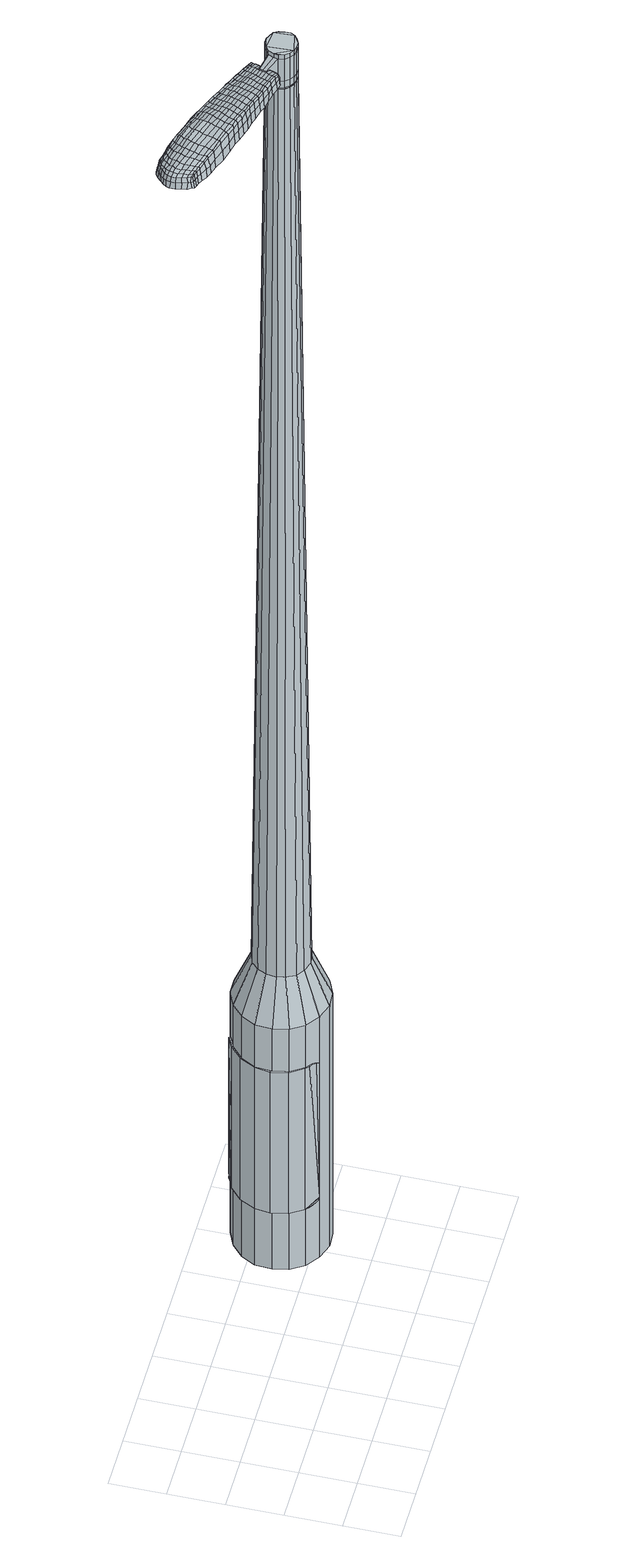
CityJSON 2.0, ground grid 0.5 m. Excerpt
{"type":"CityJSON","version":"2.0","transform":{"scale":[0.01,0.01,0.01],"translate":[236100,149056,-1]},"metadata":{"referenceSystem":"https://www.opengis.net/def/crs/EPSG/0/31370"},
"CityObjects":{
"object1":{"type":"GenericCityObject","attributes":{"cluster":41,"mean_distance_to_centroid":0.292,"new_centroid_x":236102.65,"new_centroid_y":149057.32,"mean_distance_to_camera":13.51,"H1":11.7,"H2":11.15,"Z_final":116.53,"cluster2":2,"proj_x":236104.81,"proj_y":149050.33,"id_line":53182,"bearing_l":72.79,"distance":7.31,"orientation":"left","G_obj":162.79},"geometry":[{"type":"MultiSurface","lod":"2","boundaries":[[[0,1,2,3]],[[1,4,5,2]],[[4,6,7,5]],[[6,8,9,7]],[[8,10,11,9]],[[10,12,13,11]],[[12,14,15,13]],[[14,16,17,15]],[[16,18,19,17]],[[18,20,21,19]],[[20,22,23,21]],[[22,24,25,23]],[[24,26,27,25]],[[26,28,29,27]],[[28,30,31,29]],[[30,32,33,31]],[[32,34,35,33]],[[34,0,3,35]],[[36,37,38,39]],[[38,40,41,42]],[[41,43,42]],[[42,44,45,46]],[[45,47,46]],[[46,48,49,50]],[[49,51,50]],[[42,46,50,38]],[[50,52,39,38]],[[53,36,39]],[[2,5,7,35]],[[7,9,11,15]],[[11,13,15]],[[15,17,19,23]],[[19,21,23]],[[23,25,27,31]],[[27,29,31]],[[15,23,31,7]],[[31,33,35,7]],[[3,2,35]],[[1,0,54,55]],[[0,34,56,54]],[[34,32,57,56]],[[32,30,58,57]],[[30,28,59,58]],[[28,26,60,59]],[[26,24,61,60]],[[24,22,62,61]],[[22,20,63,62]],[[20,18,64,63]],[[18,16,65,64]],[[16,14,66,65]],[[14,12,67,66]],[[12,10,68,67]],[[10,8,69,68]],[[8,6,70,69]],[[6,4,71,70]],[[4,1,55,71]],[[55,54,72,73]],[[54,56,74,72]],[[56,57,75,74]],[[57,58,76,75]],[[58,59,77,76]],[[59,60,78,77]],[[60,61,79,78]],[[61,62,80,79]],[[62,63,81,80]],[[63,64,82,81]],[[64,65,83,82]],[[65,66,84,83]],[[66,67,85,84]],[[67,68,86,85]],[[68,69,87,86]],[[69,70,88,87]],[[70,71,89,88]],[[71,55,73,89]],[[90,91,92,93]],[[94,95,91,90]],[[96,97,95,94]],[[98,99,97,96]],[[100,101,99,98]],[[102,103,101,100]],[[104,105,103,102]],[[106,107,105,104]],[[108,109,107,106]],[[110,111,109,108]],[[83,112,111,110]],[[113,114,112,83]],[[115,116,114,113]],[[86,117,116,115]],[[118,119,117,86]],[[120,121,119,118]],[[122,123,121,120]],[[93,92,123,122]],[[124,125,126,127]],[[128,124,127,129]],[[130,128,129,131]],[[132,130,131,133]],[[134,132,133,135]],[[136,134,135,137]],[[138,136,137,139]],[[140,138,139,141]],[[142,140,141,143]],[[144,142,143,145]],[[146,144,145,147]],[[148,146,147,149]],[[150,148,149,151]],[[152,150,151,153]],[[154,152,153,155]],[[156,154,155,157]],[[73,72,90,93]],[[72,74,94,90]],[[74,75,96,94]],[[75,76,98,96]],[[76,77,100,98]],[[77,78,102,100]],[[78,79,104,102]],[[79,80,106,104]],[[80,81,108,106]],[[81,82,110,108]],[[82,83,110]],[[84,113,83]],[[84,85,115,113]],[[85,86,115]],[[87,118,86]],[[87,88,120,118]],[[88,89,122,120]],[[89,73,93,122]],[[158,159,92,91]],[[159,160,123,92]],[[160,161,121,123]],[[161,162,119,121]],[[162,117,119]],[[163,116,117]],[[163,164,114,116]],[[164,112,114]],[[165,111,112]],[[165,166,109,111]],[[166,167,107,109]],[[167,168,105,107]],[[168,169,103,105]],[[169,170,101,103]],[[170,171,99,101]],[[171,172,97,99]],[[172,173,95,97]],[[173,158,91,95]],[[39,52,156,174]],[[159,158,175,157]],[[53,39,174,125]],[[158,173,126,175]],[[36,53,125,124]],[[173,172,127,126]],[[37,36,124,128]],[[172,171,129,127]],[[38,37,128,130]],[[171,170,131,129]],[[40,38,130,132]],[[170,169,133,131]],[[41,40,132,134]],[[169,168,135,133]],[[43,41,134,136]],[[168,167,137,135]],[[42,43,136,138]],[[167,166,139,137]],[[44,42,138,140]],[[166,165,141,139]],[[45,44,140,142]],[[165,112,143,141]],[[47,45,142,144]],[[112,164,145,143]],[[46,47,144,146]],[[164,163,147,145]],[[48,46,146,148]],[[163,117,149,147]],[[49,48,148,150]],[[117,162,151,149]],[[51,49,150,152]],[[162,161,153,151]],[[50,51,152,154]],[[161,160,155,153]],[[52,50,154,156]],[[160,159,157,155]],[[156,157,176,177]],[[157,175,178,176]],[[175,126,179,178]],[[126,125,180,179]],[[125,174,181,180]],[[174,156,177,181]],[[182,183,184,185]],[[186,182,185,187]],[[182,186,188,189]],[[183,182,189,190]],[[191,192,193,194]],[[195,191,194,196]],[[191,195,197,198]],[[192,191,198,199]],[[200,201,202,203]],[[204,200,203,205]],[[200,204,206,207]],[[201,200,207,208]],[[209,210,211,212]],[[213,209,212,214]],[[209,213,215,216]],[[210,209,216,217]],[[218,219,220,221]],[[222,218,221,223]],[[218,222,224,225]],[[219,218,225,226]],[[227,228,229,230]],[[231,227,230,232]],[[227,231,233,234]],[[228,227,234,235]],[[236,237,238,239]],[[228,236,239,229]],[[236,228,235,240]],[[237,236,240,241]],[[242,243,244,245]],[[237,242,245,238]],[[242,237,241,246]],[[243,242,246,247]],[[248,186,187,249]],[[243,248,249,244]],[[248,243,247,250]],[[186,248,250,188]],[[251,252,253,254]],[[255,251,254,256]],[[251,255,257,258]],[[252,251,258,259]],[[260,261,262,263]],[[252,260,263,253]],[[260,252,259,264]],[[261,260,264,265]],[[266,267,268,269]],[[261,266,269,262]],[[266,261,265,270]],[[267,266,270,271]],[[272,273,274,275]],[[267,272,275,268]],[[272,267,271,276]],[[273,272,276,277]],[[278,183,190,279]],[[273,278,279,274]],[[278,273,277,280]],[[183,278,280,184]],[[281,282,283,284]],[[285,281,284,286]],[[281,285,287,288]],[[282,281,288,289]],[[290,291,292,293]],[[282,290,293,283]],[[290,282,289,294]],[[291,290,294,295]],[[296,297,298,299]],[[291,296,299,292]],[[296,291,295,300]],[[297,296,300,301]],[[302,195,196,303]],[[297,302,303,298]],[[302,297,301,304]],[[195,302,304,197]],[[305,306,307,308]],[[309,305,308,310]],[[305,309,311,312]],[[306,305,312,313]],[[314,315,316,317]],[[306,314,317,307]],[[314,306,313,318]],[[315,314,318,319]],[[320,321,322,323]],[[315,320,323,316]],[[320,315,319,324]],[[321,320,324,325]],[[326,327,328,329]],[[321,326,329,322]],[[326,321,325,330]],[[327,326,330,331]],[[332,192,199,333]],[[327,332,333,328]],[[332,327,331,334]],[[192,332,334,193]],[[335,221,220,336]],[[337,335,336,338]],[[335,337,339,340]],[[221,335,340,223]],[[341,337,338,342]],[[343,341,342,344]],[[341,343,345,346]],[[337,341,346,339]],[[347,343,344,348]],[[349,347,348,350]],[[347,349,351,352]],[[343,347,352,345]],[[353,349,350,354]],[[355,353,354,356]],[[353,355,357,358]],[[349,353,358,351]],[[359,355,356,360]],[[210,359,360,211]],[[359,210,217,361]],[[355,359,361,357]],[[362,363,208,207]],[[364,362,207,206]],[[362,364,365,366]],[[363,362,366,367]],[[368,369,367,366]],[[370,368,366,365]],[[368,370,371,372]],[[369,368,372,373]],[[374,375,373,372]],[[376,374,372,371]],[[374,376,377,378]],[[375,374,378,379]],[[380,381,379,378]],[[382,380,378,377]],[[380,382,215,213]],[[381,380,213,214]],[[383,384,385,386]],[[285,383,386,287]],[[383,285,286,387]],[[384,383,387,388]],[[389,204,205,390]],[[384,389,390,385]],[[389,384,388,391]],[[204,389,391,206]],[[392,393,394,395]],[[231,392,395,233]],[[392,231,232,396]],[[393,392,396,397]],[[398,399,400,401]],[[393,398,401,394]],[[398,393,397,402]],[[399,398,402,403]],[[404,201,208,405]],[[399,404,405,400]],[[404,399,403,406]],[[201,404,406,202]],[[407,408,409,410]],[[189,407,410,190]],[[407,189,188,411]],[[408,407,411,412]],[[413,414,415,416]],[[408,413,416,409]],[[413,408,412,417]],[[414,413,417,418]],[[419,212,211,420]],[[414,419,420,415]],[[419,414,418,421]],[[212,419,421,214]],[[422,423,424,425]],[[194,422,425,196]],[[422,194,193,426]],[[423,422,426,427]],[[428,216,215,429]],[[423,428,429,424]],[[428,423,427,430]],[[216,428,430,217]],[[431,432,433,434]],[[309,431,434,311]],[[431,309,310,435]],[[432,431,435,436]],[[437,222,223,438]],[[432,437,438,433]],[[437,432,436,439]],[[222,437,439,224]],[[440,441,442,443]],[[255,440,443,257]],[[440,255,256,444]],[[441,440,444,445]],[[446,447,448,449]],[[441,446,449,442]],[[446,441,445,450]],[[447,446,450,451]],[[452,219,226,453]],[[447,452,453,448]],[[452,447,451,454]],[[219,452,454,220]],[[455,456,445,444]],[[254,455,444,256]],[[455,254,253,457]],[[456,455,457,458]],[[459,460,451,450]],[[456,459,450,445]],[[459,456,458,461]],[[460,459,461,462]],[[463,336,220,454]],[[460,463,454,451]],[[463,460,462,464]],[[336,463,464,338]],[[465,466,467,468]],[[312,465,468,313]],[[465,312,311,434]],[[466,465,434,433]],[[469,340,339,470]],[[466,469,470,467]],[[469,466,433,438]],[[340,469,438,223]],[[471,472,458,457]],[[263,471,457,253]],[[471,263,262,473]],[[472,471,473,474]],[[475,476,462,461]],[[472,475,461,458]],[[475,472,474,477]],[[476,475,477,478]],[[479,342,338,464]],[[476,479,464,462]],[[479,476,478,480]],[[342,479,480,344]],[[481,482,483,484]],[[318,481,484,319]],[[481,318,313,468]],[[482,481,468,467]],[[485,346,345,486]],[[482,485,486,483]],[[485,482,467,470]],[[346,485,470,339]],[[487,488,474,473]],[[269,487,473,262]],[[487,269,268,489]],[[488,487,489,490]],[[491,492,478,477]],[[488,491,477,474]],[[491,488,490,493]],[[492,491,493,494]],[[495,348,344,480]],[[492,495,480,478]],[[495,492,494,496]],[[348,495,496,350]],[[497,498,499,500]],[[324,497,500,325]],[[497,324,319,484]],[[498,497,484,483]],[[501,352,351,502]],[[498,501,502,499]],[[501,498,483,486]],[[352,501,486,345]],[[503,504,490,489]],[[275,503,489,268]],[[503,275,274,505]],[[504,503,505,506]],[[507,508,494,493]],[[504,507,493,490]],[[507,504,506,509]],[[508,507,509,510]],[[511,354,350,496]],[[508,511,496,494]],[[511,508,510,512]],[[354,511,512,356]],[[513,514,515,516]],[[330,513,516,331]],[[513,330,325,500]],[[514,513,500,499]],[[517,358,357,518]],[[514,517,518,515]],[[517,514,499,502]],[[358,517,502,351]],[[519,520,506,505]],[[279,519,505,274]],[[519,279,190,410]],[[520,519,410,409]],[[521,522,510,509]],[[520,521,509,506]],[[521,520,409,416]],[[522,521,416,415]],[[523,360,356,512]],[[522,523,512,510]],[[523,522,415,420]],[[360,523,420,211]],[[524,525,427,426]],[[334,524,426,193]],[[524,334,331,516]],[[525,524,516,515]],[[526,361,217,430]],[[525,526,430,427]],[[526,525,515,518]],[[361,526,518,357]],[[527,528,388,387]],[[284,527,387,286]],[[527,284,283,529]],[[528,527,529,530]],[[531,364,206,391]],[[528,531,391,388]],[[531,528,530,532]],[[364,531,532,365]],[[533,534,535,536]],[[234,533,536,235]],[[533,234,233,395]],[[534,533,395,394]],[[537,538,539,540]],[[534,537,540,535]],[[537,534,394,401]],[[538,537,401,400]],[[541,363,367,542]],[[538,541,542,539]],[[541,538,400,405]],[[363,541,405,208]],[[543,544,530,529]],[[293,543,529,283]],[[543,293,292,545]],[[544,543,545,546]],[[547,370,365,532]],[[544,547,532,530]],[[547,544,546,548]],[[370,547,548,371]],[[549,550,551,552]],[[240,549,552,241]],[[549,240,235,536]],[[550,549,536,535]],[[553,554,555,556]],[[550,553,556,551]],[[553,550,535,540]],[[554,553,540,539]],[[557,369,373,558]],[[554,557,558,555]],[[557,554,539,542]],[[369,557,542,367]],[[559,560,546,545]],[[299,559,545,292]],[[559,299,298,561]],[[560,559,561,562]],[[563,376,371,548]],[[560,563,548,546]],[[563,560,562,564]],[[376,563,564,377]],[[565,566,567,568]],[[246,565,568,247]],[[565,246,241,552]],[[566,565,552,551]],[[569,570,571,572]],[[566,569,572,567]],[[569,566,551,556]],[[570,569,556,555]],[[573,375,379,574]],[[570,573,574,571]],[[573,570,555,558]],[[375,573,558,373]],[[575,576,562,561]],[[303,575,561,298]],[[575,303,196,425]],[[576,575,425,424]],[[577,382,377,564]],[[576,577,564,562]],[[577,576,424,429]],[[382,577,429,215]],[[578,579,412,411]],[[250,578,411,188]],[[578,250,247,568]],[[579,578,568,567]],[[580,581,418,417]],[[579,580,417,412]],[[580,579,567,572]],[[581,580,572,571]],[[582,381,214,421]],[[581,582,421,418]],[[582,581,571,574]],[[381,582,574,379]],[[583,584,585,586]],[[586,585,587,588]],[[589,587,585,590]],[[590,585,584,591]],[[592,593,594,595]],[[595,594,596,597]],[[598,596,594,599]],[[599,594,593,600]],[[601,602,603,604]],[[604,603,605,606]],[[607,605,603,608]],[[608,603,602,609]],[[610,611,612,613]],[[613,612,614,615]],[[616,614,612,617]],[[617,612,611,618]],[[619,620,621,622]],[[622,621,623,624]],[[625,623,621,626]],[[626,621,620,627]],[[628,629,630,631]],[[631,630,632,633]],[[634,632,630,635]],[[635,630,629,636]],[[637,638,639,640]],[[640,639,629,628]],[[636,629,639,641]],[[641,639,638,642]],[[643,644,645,646]],[[646,645,638,637]],[[642,638,645,647]],[[647,645,644,648]],[[588,587,649,650]],[[650,649,644,643]],[[648,644,649,651]],[[651,649,587,589]],[[652,653,654,655]],[[655,654,656,657]],[[658,656,654,659]],[[659,654,653,660]],[[661,662,663,664]],[[664,663,653,652]],[[660,653,663,665]],[[665,663,662,666]],[[667,668,669,670]],[[670,669,662,661]],[[666,662,669,671]],[[671,669,668,672]],[[673,674,675,676]],[[676,675,668,667]],[[672,668,675,677]],[[677,675,674,678]],[[591,584,679,680]],[[680,679,674,673]],[[678,674,679,681]],[[681,679,584,583]],[[682,683,684,685]],[[685,684,686,687]],[[688,686,684,689]],[[689,684,683,690]],[[691,692,693,694]],[[694,693,683,682]],[[690,683,693,695]],[[695,693,692,696]],[[697,698,699,700]],[[700,699,692,691]],[[696,692,699,701]],[[701,699,698,702]],[[597,596,703,704]],[[704,703,698,697]],[[702,698,703,705]],[[705,703,596,598]],[[706,707,708,709]],[[709,708,710,711]],[[712,710,708,713]],[[713,708,707,714]],[[715,716,717,718]],[[718,717,707,706]],[[714,707,717,719]],[[719,717,716,720]],[[721,722,723,724]],[[724,723,716,715]],[[720,716,723,725]],[[725,723,722,726]],[[727,728,729,730]],[[730,729,722,721]],[[726,722,729,731]],[[731,729,728,732]],[[600,593,733,734]],[[734,733,728,727]],[[732,728,733,735]],[[735,733,593,592]],[[619,622,736,737]],[[737,736,738,739]],[[740,738,736,741]],[[741,736,622,624]],[[739,738,742,743]],[[743,742,744,745]],[[746,744,742,747]],[[747,742,738,740]],[[745,744,748,749]],[[749,748,750,751]],[[752,750,748,753]],[[753,748,744,746]],[[751,750,754,755]],[[755,754,756,757]],[[758,756,754,759]],[[759,754,750,752]],[[757,756,760,761]],[[761,760,611,610]],[[618,611,760,762]],[[762,760,756,758]],[[609,763,764,608]],[[608,764,765,607]],[[766,765,764,767]],[[767,764,763,768]],[[768,769,770,767]],[[767,770,771,766]],[[772,771,770,773]],[[773,770,769,774]],[[774,775,776,773]],[[773,776,777,772]],[[778,777,776,779]],[[779,776,775,780]],[[780,781,782,779]],[[779,782,783,778]],[[616,783,782,614]],[[614,782,781,615]],[[784,785,786,787]],[[787,786,686,688]],[[687,686,786,788]],[[788,786,785,789]],[[606,605,790,791]],[[791,790,785,784]],[[789,785,790,792]],[[792,790,605,607]],[[793,794,795,796]],[[796,795,632,634]],[[633,632,795,797]],[[797,795,794,798]],[[799,800,801,802]],[[802,801,794,793]],[[798,794,801,803]],[[803,801,800,804]],[[609,602,805,806]],[[806,805,800,799]],[[804,800,805,807]],[[807,805,602,601]],[[808,809,810,811]],[[811,810,590,591]],[[589,590,810,812]],[[812,810,809,813]],[[814,815,816,817]],[[817,816,809,808]],[[813,809,816,818]],[[818,816,815,819]],[[610,613,820,821]],[[821,820,815,814]],[[819,815,820,822]],[[822,820,613,615]],[[823,824,825,826]],[[826,825,595,597]],[[592,595,825,827]],[[827,825,824,828]],[[616,617,829,830]],[[830,829,824,823]],[[828,824,829,831]],[[831,829,617,618]],[[832,833,710,834]],[[834,710,712]],[[711,710,833,835]],[[624,623,836,837]],[[837,836,833,832]],[[835,833,836,838]],[[838,836,623,625]],[[839,840,841,658]],[[841,656,658]],[[657,656,841,842]],[[842,841,840,843]],[[844,845,846,847]],[[847,846,840,839]],[[843,840,846,848]],[[848,846,845,849]],[[627,620,850,851]],[[851,850,845,844]],[[849,845,850,852]],[[852,850,620,619]],[[843,853,842]],[[842,853,655,657]],[[652,655,853,854]],[[854,853,855]],[[849,856,857,848]],[[848,857,853,843]],[[855,853,857,858]],[[858,857,856,859]],[[619,737,860,852]],[[852,860,856,849]],[[859,856,860,861]],[[861,860,737,739]],[[862,863,864,865]],[[865,864,713,714]],[[712,713,864,834]],[[834,864,863,832]],[[740,741,866,867]],[[867,866,863,862]],[[832,863,866,837]],[[837,866,741,624]],[[855,868,869,854]],[[854,869,664,652]],[[661,664,869,870]],[[870,869,868,871]],[[859,872,873,858]],[[858,873,868,855]],[[871,868,873,874]],[[874,873,872,875]],[[739,743,876,861]],[[861,876,872,859]],[[875,872,876,877]],[[877,876,743,745]],[[878,879,880,881]],[[881,880,719,720]],[[714,719,880,865]],[[865,880,879,862]],[[746,747,882,883]],[[883,882,879,878]],[[862,879,882,867]],[[867,882,747,740]],[[871,884,885,870]],[[870,885,670,661]],[[667,670,885,886]],[[886,885,884,887]],[[875,888,889,874]],[[874,889,884,871]],[[887,884,889,890]],[[890,889,888,891]],[[745,749,892,877]],[[877,892,888,875]],[[891,888,892,893]],[[893,892,749,751]],[[894,895,896,897]],[[897,896,725,726]],[[720,725,896,881]],[[881,896,895,878]],[[752,753,898,899]],[[899,898,895,894]],[[878,895,898,883]],[[883,898,753,746]],[[887,900,901,886]],[[886,901,676,667]],[[673,676,901,902]],[[902,901,900,903]],[[891,904,905,890]],[[890,905,900,887]],[[903,900,905,906]],[[906,905,904,907]],[[751,755,908,893]],[[893,908,904,891]],[[907,904,908,909]],[[909,908,755,757]],[[910,911,912,913]],[[913,912,731,732]],[[726,731,912,897]],[[897,912,911,894]],[[758,759,914,915]],[[915,914,911,910]],[[894,911,914,899]],[[899,914,759,752]],[[903,916,917,902]],[[902,917,680,673]],[[591,680,917,811]],[[811,917,916,808]],[[907,918,919,906]],[[906,919,916,903]],[[808,916,919,817]],[[817,919,918,814]],[[757,761,920,909]],[[909,920,918,907]],[[814,918,920,821]],[[821,920,761,610]],[[828,921,922,827]],[[827,922,735,592]],[[732,735,922,913]],[[913,922,921,910]],[[618,762,923,831]],[[831,923,921,828]],[[910,921,923,915]],[[915,923,762,758]],[[789,924,925,788]],[[788,925,685,687]],[[682,685,925,926]],[[926,925,924,927]],[[607,765,928,792]],[[792,928,924,789]],[[927,924,928,929]],[[929,928,765,766]],[[930,931,932,933]],[[933,932,635,636]],[[634,635,932,796]],[[796,932,931,793]],[[934,935,936,937]],[[937,936,931,930]],[[793,931,936,802]],[[802,936,935,799]],[[768,763,938,939]],[[939,938,935,934]],[[799,935,938,806]],[[806,938,763,609]],[[927,940,941,926]],[[926,941,694,682]],[[691,694,941,942]],[[942,941,940,943]],[[766,771,944,929]],[[929,944,940,927]],[[943,940,944,945]],[[945,944,771,772]],[[946,947,948,949]],[[949,948,641,642]],[[636,641,948,933]],[[933,948,947,930]],[[950,951,952,953]],[[953,952,947,946]],[[930,947,952,937]],[[937,952,951,934]],[[774,769,954,955]],[[955,954,951,950]],[[934,951,954,939]],[[939,954,769,768]],[[943,956,957,942]],[[942,957,700,691]],[[697,700,957,958]],[[958,957,956,959]],[[772,777,960,945]],[[945,960,956,943]],[[959,956,960,961]],[[961,960,777,778]],[[962,963,964,965]],[[965,964,647,648]],[[642,647,964,949]],[[949,964,963,946]],[[966,967,968,969]],[[969,968,963,962]],[[946,963,968,953]],[[953,968,967,950]],[[780,775,970,971]],[[971,970,967,966]],[[950,967,970,955]],[[955,970,775,774]],[[959,972,973,958]],[[958,973,704,697]],[[597,704,973,826]],[[826,973,972,823]],[[778,783,974,961]],[[961,974,972,959]],[[823,972,974,830]],[[830,974,783,616]],[[813,975,976,812]],[[812,976,651,589]],[[648,651,976,965]],[[965,976,975,962]],[[819,977,978,818]],[[818,978,975,813]],[[962,975,978,969]],[[969,978,977,966]],[[615,781,979,822]],[[822,979,977,819]],[[966,977,979,971]],[[971,979,781,780]],[[583,586,185,184]],[[586,588,187,185]],[[598,599,198,197]],[[599,600,199,198]],[[601,604,203,202]],[[604,606,205,203]],[[625,626,225,224]],[[626,627,226,225]],[[628,631,230,229]],[[631,633,232,230]],[[637,640,239,238]],[[640,628,229,239]],[[643,646,245,244]],[[646,637,238,245]],[[588,650,249,187]],[[650,643,244,249]],[[658,659,258,257]],[[659,660,259,258]],[[660,665,264,259]],[[665,666,265,264]],[[666,671,270,265]],[[671,672,271,270]],[[672,677,276,271]],[[677,678,277,276]],[[678,681,280,277]],[[681,583,184,280]],[[688,689,288,287]],[[689,690,289,288]],[[690,695,294,289]],[[695,696,295,294]],[[696,701,300,295]],[[701,702,301,300]],[[702,705,304,301]],[[705,598,197,304]],[[706,709,308,307]],[[709,711,310,308]],[[715,718,317,316]],[[718,706,307,317]],[[721,724,323,322]],[[724,715,316,323]],[[727,730,329,328]],[[730,721,322,329]],[[600,734,333,199]],[[734,727,328,333]],[[784,787,386,385]],[[787,688,287,386]],[[606,791,390,205]],[[791,784,385,390]],[[633,797,396,232]],[[797,798,397,396]],[[798,803,402,397]],[[803,804,403,402]],[[804,807,406,403]],[[807,601,202,406]],[[711,435,310]],[[711,835,436,435]],[[835,838,439,436]],[[838,625,224,439]],[[839,658,443,442]],[[658,257,443]],[[844,847,449,448]],[[847,839,442,449]],[[627,851,453,226]],[[851,844,448,453]],[[980,981,982,983]],[[984,985,983,982]],[[986,987,988,989]],[[990,991,992,993]],[[981,994,995,982]],[[996,984,982,995]],[[997,986,989,998]],[[999,1000,991,990]],[[994,1001,1002,995]],[[1002,1003,996,995]],[[1004,997,998,1005]],[[1006,1000,999,1007]],[[1001,1008,1009,1002]],[[1009,1010,1003,1002]],[[1011,1004,1005,1012]],[[1013,1006,1007,1014]],[[1015,1016,1017,1018]],[[1019,1020,1016,1015]],[[1019,1021,1022,1020]],[[1021,1023,1024,1022]],[[1025,1026,1027,1028]],[[1029,1030,1026,1025]],[[1031,1032,1030,1029]],[[1033,1034,1032,1031]],[[1028,1017,1016,1025]],[[1025,1016,1020,1029]],[[1020,1022,1031,1029]],[[1022,1024,1033,1031]],[[989,988,985,984]],[[998,989,984,996]],[[1003,1005,998,996]],[[1010,1012,1005,1003]],[[990,993,987,986]],[[999,990,986,997]],[[1007,999,997,1004]],[[1014,1007,1004,1011]],[[991,1015,1018,992]],[[1000,1019,1015,991]],[[1021,1019,1000,1006]],[[1023,1021,1006,1013]],[[1035,1036,1037,1038]],[[1037,1039,1040,1041]],[[1037,1041,1042,1043]],[[1037,1043,1038]],[[1044,1035,1038,1045]],[[1046,1045,1038,1047]],[[1048,1047,1038]],[[1049,1037,1036,1050]],[[1051,1049,1050,1052]],[[1053,1051,1052,1054]],[[1055,1053,1054,1056]],[[1057,1055,1056,1058]],[[1058,1059,1060,1061]],[[1058,1061,1062,1063]],[[1058,1063,1064,1065]],[[1064,1066,1067,1068]],[[1064,1068,1069,1070]],[[1064,1070,1065]],[[1058,1065,1057]],[[1071,1072,1036,1035]],[[1073,1074,1039,1037]],[[1075,1076,1048,1038]],[[1072,1077,1050,1036]],[[1078,1073,1037,1049]],[[1077,1079,1052,1050]],[[1080,1078,1049,1051]],[[1079,1081,1054,1052]],[[1082,1080,1051,1053]],[[1081,1083,1056,1054]],[[1084,1082,1053,1055]],[[1083,1085,1058,1056]],[[1086,1084,1055,1057]],[[1085,1087,1059,1058]],[[1088,1089,1066,1064]],[[1090,1086,1057,1065]],[[1060,1059,1087,1091]],[[1061,1060,1091,1092]],[[1062,1061,1092,1093]],[[1063,1062,1093,1094]],[[1064,1063,1094,1088]],[[1095,1071,1035,1044]],[[1096,1095,1044,1045]],[[1097,1096,1045,1046]],[[1098,1097,1046,1047]],[[1076,1098,1047,1048]],[[1040,1039,1074,1099]],[[1067,1066,1089,1100]],[[1041,1040,1099,1101]],[[1042,1041,1101,1102]],[[1043,1042,1102,1103]],[[1038,1043,1103,1075]],[[1068,1067,1100,1104]],[[1069,1068,1104,1105]],[[1070,1069,1105,1106]],[[1065,1070,1106,1090]]]}]}
},
"vertices":[
[222,143,384],[229,156,384],[229,156,96],[222,143,96],[240,166,384],[240,166,96],[254,172,384],[254,172,96],[268,172,384],[268,172,96],[282,168,384],[282,168,96],[294,159,384],[294,159,96],[302,147,384],[302,147,96],[305,133,384],[305,133,96],[303,118,384],[303,118,96],[297,105,384],[297,105,96],[286,95,384],[286,95,96],[272,89,384],[272,89,96],[258,88,384],[258,88,96],[244,93,384],[244,93,96],[232,102,384],[232,102,96],[224,114,384],[224,114,96],[221,128,384],[221,128,96],[250,125,1524],[253,121,1524],[257,118,1524],[250,134,1524],[261,117,1524],[266,117,1524],[274,122,1524],[270,119,1524],[276,126,1524],[276,131,1524],[273,140,1524],[275,136,1524],[269,142,1524],[265,144,1524],[256,142,1524],[260,144,1524],[252,139,1524],[249,130,1524],[239,138,429],[243,146,429],[238,129,429],[240,121,429],[244,113,429],[251,108,429],[260,105,429],[268,106,429],[277,109,429],[283,115,429],[287,123,429],[288,132,429],[286,140,429],[281,148,429],[274,153,429],[266,155,429],[257,155,429],[249,152,429],[250,134,1483],[252,139,1483],[249,130,1483],[250,125,1483],[253,121,1483],[257,118,1483],[261,117,1483],[266,117,1483],[270,119,1483],[274,122,1483],[276,126,1483],[276,131,1483],[275,136,1483],[273,140,1483],[269,142,1483],[265,144,1483],[260,144,1483],[256,142,1483],[251,134,1483],[251,134,1485],[253,138,1485],[253,138,1483],[250,130,1483],[250,130,1485],[251,125,1483],[251,125,1485],[253,122,1483],[253,122,1485],[257,119,1483],[257,119,1485],[261,118,1483],[261,118,1485],[266,118,1483],[266,118,1485],[270,120,1483],[270,120,1485],[273,123,1483],[273,123,1485],[275,127,1483],[275,127,1485],[276,131,1485],[275,135,1483],[275,135,1485],[272,139,1483],[272,139,1485],[269,142,1485],[265,143,1483],[265,143,1485],[260,143,1483],[260,143,1485],[256,141,1483],[256,141,1485],[250,125,1519],[249,130,1519],[249,130,1493],[250,125,1493],[253,121,1519],[253,121,1493],[257,118,1519],[257,118,1493],[261,117,1519],[261,117,1493],[266,117,1519],[266,117,1493],[270,119,1519],[270,119,1493],[274,122,1519],[274,122,1493],[276,126,1519],[276,126,1493],[276,131,1519],[276,131,1493],[275,136,1519],[275,136,1493],[273,140,1519],[273,140,1493],[269,142,1519],[269,142,1493],[265,144,1519],[265,144,1493],[260,144,1519],[260,144,1493],[256,142,1519],[256,142,1493],[252,139,1519],[252,139,1493],[250,134,1485],[252,139,1485],[256,142,1485],[260,144,1485],[265,144,1485],[273,140,1485],[275,136,1485],[276,126,1485],[274,122,1485],[270,119,1485],[266,117,1485],[261,117,1485],[257,118,1485],[253,121,1485],[250,125,1485],[249,130,1485],[250,134,1519],[250,134,1493],[233,143,1513],[233,143,1518],[232,140,1513],[231,137,1513],[231,137,1518],[232,140,1518],[167,181,1519],[174,178,1518],[173,180,1509],[166,182,1510],[159,183,1519],[158,185,1510],[160,182,1526],[168,179,1525],[174,176,1525],[156,144,1519],[162,142,1518],[164,143,1525],[157,145,1525],[147,146,1519],[149,147,1526],[146,145,1510],[154,143,1510],[161,141,1509],[91,182,1519],[92,186,1519],[91,186,1513],[90,183,1513],[91,178,1519],[90,178,1513],[92,178,1524],[92,182,1524],[93,185,1524],[161,160,1530],[169,158,1529],[170,161,1529],[163,164,1530],[153,163,1531],[154,166,1531],[152,159,1530],[160,157,1530],[167,155,1529],[239,137,1512],[239,139,1512],[238,140,1517],[238,137,1517],[238,134,1512],[237,134,1517],[237,134,1506],[238,137,1506],[239,140,1506],[110,197,1519],[114,196,1519],[113,198,1512],[110,198,1512],[108,197,1518],[107,198,1512],[108,196,1522],[110,196,1523],[113,195,1524],[118,195,1519],[124,194,1519],[123,196,1512],[118,197,1512],[118,194,1524],[124,193,1525],[130,193,1519],[137,190,1519],[136,192,1511],[129,194,1511],[130,191,1526],[137,189,1526],[148,187,1519],[147,189,1510],[148,185,1526],[236,155,1513],[229,157,1513],[230,156,1518],[237,153,1517],[242,152,1512],[240,152,1516],[241,154,1506],[236,156,1507],[229,159,1507],[222,160,1514],[215,163,1515],[216,161,1520],[223,159,1519],[222,162,1507],[215,164,1507],[208,165,1515],[201,168,1516],[202,166,1522],[209,164,1521],[208,167,1508],[201,170,1508],[194,171,1517],[188,173,1517],[188,171,1524],[195,169,1523],[194,172,1508],[187,175,1509],[181,176,1518],[181,174,1524],[180,178,1509],[99,163,1519],[102,162,1519],[103,163,1524],[100,164,1523],[97,164,1518],[98,165,1522],[96,163,1512],[98,162,1512],[101,161,1512],[106,160,1519],[112,157,1519],[113,159,1525],[107,161,1524],[105,159,1512],[110,156,1512],[117,155,1519],[125,153,1519],[126,154,1526],[118,157,1526],[116,154,1511],[123,152,1511],[136,149,1519],[137,151,1526],[134,148,1510],[227,126,1513],[220,128,1513],[219,127,1507],[226,125,1507],[233,125,1512],[232,124,1506],[232,126,1516],[228,127,1517],[221,129,1518],[213,129,1514],[205,131,1515],[204,130,1507],[211,129,1507],[214,130,1519],[207,132,1520],[198,133,1515],[191,135,1516],[189,134,1508],[197,132,1508],[199,134,1521],[192,136,1522],[184,137,1517],[177,138,1517],[175,137,1509],[182,136,1508],[185,138,1523],[178,140,1524],[169,140,1518],[168,139,1509],[171,141,1524],[232,139,1519],[233,141,1519],[225,141,1520],[226,143,1520],[224,138,1520],[232,136,1519],[218,143,1522],[219,146,1522],[211,145,1523],[212,148,1523],[210,142,1523],[217,140,1521],[204,147,1524],[205,150,1524],[197,150,1525],[198,152,1525],[196,147,1525],[203,144,1524],[190,152,1526],[191,155,1526],[183,154,1527],[184,157,1527],[182,151,1527],[189,149,1526],[176,156,1528],[177,159,1528],[175,153,1528],[95,181,1527],[96,184,1527],[95,177,1526],[99,175,1527],[99,180,1528],[101,183,1528],[105,178,1529],[107,181,1529],[105,174,1528],[112,171,1530],[112,175,1530],[114,179,1530],[119,173,1531],[121,177,1531],[119,169,1530],[127,167,1531],[128,171,1531],[129,174,1531],[140,167,1531],[142,170,1531],[139,163,1531],[95,166,1518],[94,168,1519],[92,168,1513],[94,165,1513],[97,166,1523],[95,169,1523],[92,173,1519],[91,173,1513],[93,173,1524],[105,197,1518],[103,196,1518],[104,195,1523],[107,195,1523],[105,198,1513],[102,197,1513],[100,194,1519],[96,192,1519],[98,191,1524],[101,193,1523],[99,195,1513],[96,192,1513],[94,189,1519],[95,188,1524],[93,189,1513],[167,177,1528],[167,175,1528],[174,173,1528],[174,175,1527],[159,180,1528],[158,178,1529],[166,173,1529],[165,170,1530],[172,167,1529],[173,170,1528],[157,176,1529],[156,173,1530],[164,167,1530],[171,164,1529],[155,170,1531],[158,146,1528],[158,149,1529],[150,151,1529],[149,149,1528],[165,145,1527],[165,147,1528],[159,153,1529],[151,155,1530],[166,151,1528],[235,125,1512],[236,127,1512],[235,128,1517],[234,126,1517],[234,125,1506],[235,127,1506],[237,130,1512],[236,131,1517],[236,130,1506],[243,151,1512],[243,149,1512],[242,150,1506],[243,152,1506],[242,151,1517],[241,149,1517],[242,147,1512],[241,144,1512],[240,145,1506],[241,148,1506],[241,147,1517],[240,144,1517],[240,142,1512],[240,142,1506],[239,142,1517],[237,152,1519],[236,151,1519],[230,155,1520],[229,153,1520],[235,149,1519],[235,146,1519],[228,151,1520],[228,148,1520],[234,144,1519],[227,146,1520],[229,128,1519],[229,130,1519],[222,132,1520],[222,130,1520],[230,133,1519],[223,135,1520],[223,157,1521],[222,156,1521],[216,160,1522],[215,158,1522],[221,153,1521],[221,151,1521],[214,156,1522],[213,153,1523],[220,148,1522],[213,151,1523],[214,132,1521],[215,134,1521],[208,135,1522],[207,133,1522],[216,137,1521],[209,139,1522],[209,162,1523],[208,161,1523],[202,165,1524],[201,163,1524],[207,158,1523],[206,156,1524],[200,161,1525],[199,158,1525],[206,153,1524],[199,155,1525],[200,135,1523],[201,137,1523],[193,139,1524],[193,137,1524],[202,141,1524],[195,143,1525],[195,167,1525],[194,166,1525],[188,170,1526],[187,168,1526],[193,163,1526],[192,160,1526],[186,166,1527],[185,163,1527],[192,158,1526],[184,160,1527],[186,139,1525],[186,141,1525],[179,143,1526],[179,141,1526],[187,145,1526],[180,147,1527],[181,172,1527],[180,171,1527],[179,168,1527],[178,165,1528],[177,162,1528],[172,143,1527],[172,145,1527],[173,149,1528],[99,165,1525],[97,168,1525],[102,164,1526],[101,166,1526],[96,172,1526],[100,171,1527],[109,195,1525],[106,194,1525],[110,193,1526],[112,194,1525],[103,193,1525],[100,190,1526],[105,189,1527],[107,192,1526],[98,188,1526],[102,186,1527],[107,162,1526],[106,165,1527],[113,160,1527],[112,162,1528],[105,169,1528],[112,167,1529],[117,193,1526],[115,192,1527],[121,190,1528],[123,191,1527],[113,190,1527],[110,188,1528],[117,186,1529],[119,188,1528],[108,185,1528],[115,182,1530],[119,158,1528],[118,160,1529],[126,155,1528],[126,158,1529],[118,165,1529],[127,162,1530],[129,190,1528],[128,188,1528],[136,186,1529],[137,188,1528],[126,186,1529],[124,183,1530],[132,181,1530],[134,184,1530],[122,180,1530],[131,178,1531],[138,152,1529],[138,154,1529],[139,158,1530],[148,184,1528],[147,182,1529],[146,180,1530],[144,177,1530],[143,174,1531],[172,178,1509],[173,176,1518],[167,179,1518],[166,181,1509],[158,181,1519],[158,183,1510],[159,180,1525],[167,177,1525],[174,175,1525],[164,145,1525],[163,144,1518],[156,146,1518],[157,147,1525],[148,148,1519],[149,149,1525],[146,147,1510],[154,145,1509],[161,143,1509],[93,185,1513],[94,185,1519],[93,182,1519],[92,182,1513],[93,178,1519],[92,178,1513],[94,178,1524],[94,181,1524],[95,184,1524],[169,161,1528],[168,159,1528],[161,161,1529],[162,164,1529],[153,163,1529],[154,166,1529],[152,160,1529],[160,157,1529],[167,155,1528],[236,140,1516],[237,140,1512],[236,137,1512],[236,138,1516],[236,135,1512],[235,135,1516],[235,135,1506],[236,138,1506],[236,140,1506],[113,196,1512],[113,194,1519],[110,195,1518],[110,196,1512],[108,195,1518],[108,196,1512],[108,194,1522],[110,194,1523],[113,193,1523],[123,194,1512],[123,192,1519],[118,193,1519],[117,195,1512],[118,192,1524],[124,191,1525],[136,190,1511],[136,189,1519],[129,191,1519],[128,192,1511],[129,189,1525],[137,187,1526],[147,185,1519],[147,187,1510],[148,183,1526],[229,154,1518],[229,156,1513],[236,153,1513],[236,152,1517],[240,151,1512],[239,150,1515],[240,152,1506],[235,154,1506],[228,157,1507],[215,159,1520],[215,161,1514],[222,158,1514],[222,157,1519],[221,160,1507],[214,162,1507],[201,165,1522],[201,166,1516],[208,164,1515],[208,162,1521],[207,165,1508],[200,168,1508],[187,170,1523],[187,171,1517],[194,169,1516],[194,167,1522],[193,171,1508],[186,173,1508],[180,174,1517],[180,172,1524],[179,176,1509],[104,164,1523],[103,163,1519],[100,165,1518],[101,166,1523],[98,166,1518],[99,166,1522],[97,165,1512],[99,164,1512],[101,162,1512],[114,160,1525],[113,159,1519],[107,161,1519],[108,162,1524],[106,160,1512],[111,158,1512],[127,156,1526],[126,155,1519],[118,157,1519],[119,158,1525],[117,156,1511],[124,154,1511],[137,151,1519],[138,152,1526],[135,150,1510],[219,129,1507],[220,130,1513],[228,128,1513],[226,127,1506],[233,127,1512],[232,126,1506],[232,128,1515],[228,129,1517],[221,130,1518],[204,132,1507],[206,133,1514],[213,131,1514],[212,130,1507],[214,132,1519],[207,134,1520],[190,136,1508],[191,137,1516],[198,135,1515],[197,134,1508],[200,136,1521],[192,138,1522],[175,139,1508],[177,140,1517],[184,139,1516],[182,137,1508],[185,140,1522],[178,141,1523],[170,142,1517],[168,141,1509],[171,143,1524],[231,139,1518],[232,141,1518],[225,141,1519],[225,144,1519],[224,138,1519],[231,136,1518],[218,143,1520],[218,146,1520],[210,146,1521],[211,148,1521],[210,143,1521],[217,141,1520],[203,148,1523],[204,150,1523],[196,150,1524],[197,153,1524],[195,147,1524],[202,145,1523],[189,152,1525],[190,155,1525],[182,154,1526],[183,157,1526],[181,151,1526],[188,149,1525],[175,156,1527],[176,159,1527],[174,153,1527],[97,184,1526],[96,181,1526],[96,177,1525],[100,176,1526],[100,179,1526],[101,183,1526],[107,181,1528],[106,178,1528],[106,174,1527],[112,172,1528],[113,175,1529],[114,179,1529],[121,177,1530],[120,173,1530],[119,170,1529],[128,167,1530],[128,171,1530],[129,174,1530],[141,170,1530],[140,167,1530],[140,163,1530],[94,169,1513],[96,169,1518],[97,167,1518],[96,166,1512],[98,167,1523],[97,169,1523],[94,173,1519],[93,173,1513],[95,173,1523],[105,193,1523],[104,194,1518],[106,195,1518],[107,194,1523],[106,196,1512],[103,195,1512],[99,190,1523],[98,190,1519],[101,192,1519],[102,192,1523],[100,193,1513],[97,191,1513],[96,188,1519],[97,187,1524],[95,188,1513],[173,173,1527],[166,175,1527],[167,176,1527],[173,174,1526],[159,179,1527],[158,178,1528],[171,167,1528],[164,170,1528],[165,172,1528],[172,170,1527],[157,175,1528],[156,172,1529],[163,167,1529],[170,164,1528],[155,169,1529],[150,152,1528],[158,149,1527],[158,148,1527],[150,150,1527],[165,146,1526],[165,147,1527],[159,153,1528],[151,156,1528],[166,151,1527],[233,129,1516],[233,128,1512],[233,128,1516],[232,127,1506],[234,131,1512],[234,132,1516],[233,131,1506],[240,151,1506],[240,150,1512],[241,151,1512],[240,150,1516],[239,150,1516],[238,146,1506],[239,145,1512],[240,148,1512],[239,148,1506],[239,147,1516],[238,145,1516],[238,143,1512],[237,143,1506],[237,143,1516],[235,151,1518],[229,154,1519],[228,153,1519],[234,146,1518],[234,149,1518],[228,151,1519],[227,149,1519],[233,144,1518],[226,146,1519],[222,132,1519],[229,130,1518],[228,129,1518],[221,131,1519],[230,133,1518],[223,135,1519],[221,156,1520],[222,156,1520],[215,159,1521],[214,158,1521],[220,151,1520],[221,153,1520],[214,156,1521],[213,153,1521],[219,148,1520],[212,151,1521],[207,136,1521],[215,134,1520],[214,133,1520],[207,135,1521],[216,137,1520],[208,139,1521],[207,161,1522],[208,161,1522],[201,164,1523],[200,163,1523],[206,156,1522],[207,158,1522],[200,161,1523],[199,158,1524],[205,153,1523],[198,155,1524],[193,140,1523],[200,138,1522],[200,137,1522],[193,139,1523],[201,141,1522],[194,143,1523],[193,165,1524],[194,166,1524],[187,169,1525],[187,168,1525],[192,160,1525],[193,163,1524],[186,165,1525],[185,163,1526],[191,158,1525],[184,160,1526],[179,144,1525],[186,142,1524],[186,140,1524],[179,142,1525],[187,145,1524],[180,147,1525],[180,170,1526],[180,171,1526],[178,165,1527],[179,168,1526],[177,162,1527],[172,146,1526],[172,144,1526],[173,149,1526],[99,169,1524],[100,167,1524],[103,165,1525],[102,167,1525],[97,173,1525],[101,171,1525],[110,192,1525],[107,192,1524],[109,193,1524],[112,192,1525],[105,188,1526],[101,189,1525],[104,191,1524],[108,190,1525],[99,187,1525],[103,186,1526],[107,165,1526],[108,163,1526],[113,161,1526],[113,163,1527],[106,169,1526],[112,167,1527],[122,189,1527],[116,191,1526],[117,191,1526],[123,190,1526],[117,185,1528],[111,187,1527],[113,189,1526],[119,187,1527],[109,184,1527],[116,182,1528],[119,161,1527],[119,159,1527],[127,157,1527],[127,159,1528],[119,165,1528],[127,163,1529],[135,185,1528],[128,187,1527],[129,188,1527],[136,186,1527],[132,180,1529],[124,183,1529],[126,185,1528],[134,183,1528],[122,180,1529],[131,177,1530],[138,155,1528],[138,153,1528],[139,159,1529],[147,181,1528],[147,183,1528],[144,176,1529],[145,179,1529],[143,173,1530],[240,152,1508],[238,146,1508],[207,156,1509],[210,164,1509],[187,163,1510],[190,172,1510],[149,176,1512],[152,185,1512],[169,179,1511],[167,170,1511],[132,181,1513],[119,185,1514],[122,193,1514],[135,190,1513],[236,139,1508],[205,149,1509],[184,155,1510],[147,167,1512],[164,161,1511],[129,172,1513],[117,176,1514],[234,133,1508],[203,141,1509],[182,147,1510],[144,158,1512],[161,153,1511],[114,168,1514],[127,163,1513],[232,126,1508],[200,134,1509],[179,139,1510],[141,149,1512],[158,144,1511],[111,159,1514],[124,154,1513],[106,188,1514],[101,188,1514],[103,195,1514],[109,196,1514],[104,180,1514],[99,181,1514],[101,172,1514],[97,175,1514],[99,164,1514],[95,168,1514],[96,187,1515],[92,185,1515],[92,186,1515],[97,191,1515],[95,183,1515],[92,184,1515],[93,179,1515],[91,183,1515],[92,175,1515],[91,182,1515],[233,99,334],[230,102,334],[230,102,165],[241,93,171],[233,99,165],[236,97,165],[239,95,166],[240,94,167],[241,93,169],[236,97,334],[239,95,333],[240,94,332],[241,93,331],[241,93,328],[222,114,165],[222,114,334],[219,129,165],[219,129,334],[221,143,165],[221,143,334],[228,157,165],[228,157,334],[239,167,165],[239,167,334],[243,169,334],[246,170,334],[249,172,333],[251,172,332],[252,173,331],[252,173,328],[243,169,165],[252,173,171],[252,173,169],[251,172,167],[249,172,166],[246,170,165],[235,101,334],[232,104,334],[232,104,165],[235,101,165],[243,95,171],[243,95,328],[225,115,334],[225,115,165],[222,129,334],[222,129,165],[224,143,334],[224,143,165],[230,155,334],[230,155,165],[240,165,334],[240,165,165],[244,166,334],[253,170,328],[253,170,171],[244,166,165],[247,168,334],[250,169,333],[252,170,332],[253,170,331],[238,99,334],[240,97,333],[242,96,332],[243,95,331],[238,99,165],[253,170,169],[240,97,166],[242,96,167],[243,95,169],[252,170,167],[250,169,166],[247,168,165]
]}
